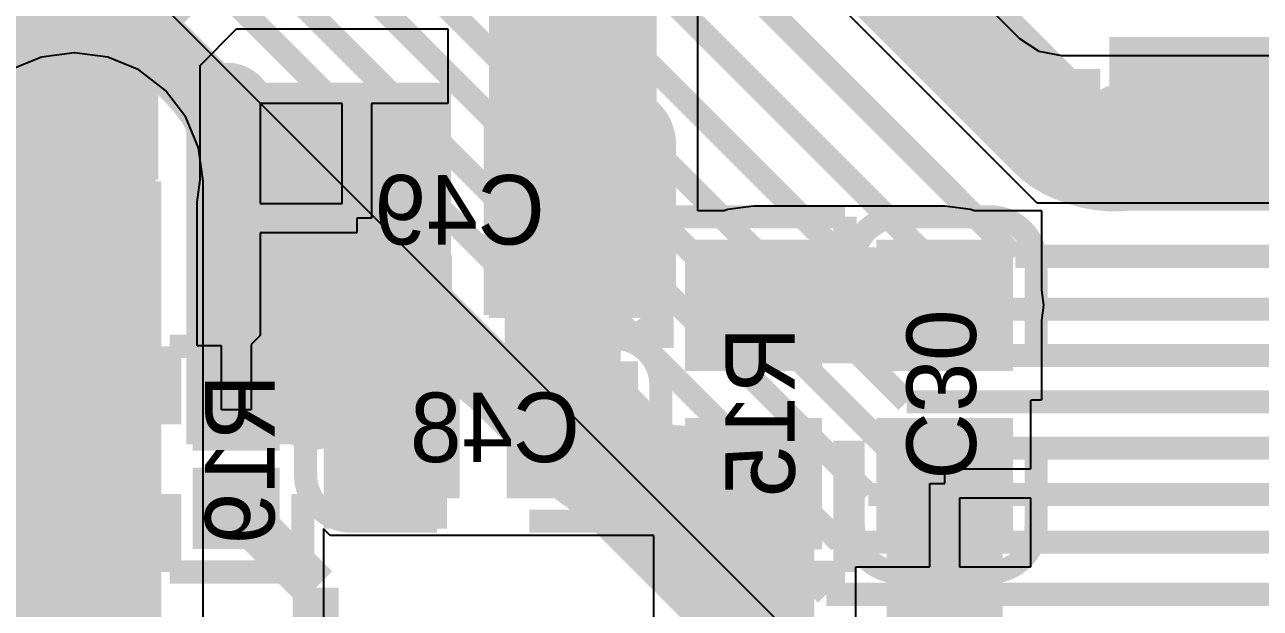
# Model space of a CAD drawing. Extents: x 81 to 196, y 150 to 213.
# Drawn here: x 96 to 106.67, y 174.52 to 179.56 of the extents above; entities that cross this region are included whole.
import ezdxf

# ---------------------------------------------------------------- set-up
doc = ezdxf.new("R2010")
doc.units = 0
doc.header["$MEASUREMENT"] = 0
for name, color, linetype in [('BOTTOMLAYER', 5, 'CONTINUOUS'), ('BOTTOMOVERLAY', 54, 'CONTINUOUS'), ('BOTTOMPASTE', 16, 'CONTINUOUS'), ('BOTTOMSOLDER', 6, 'CONTINUOUS'), ('MULTILAYER', 9, 'CONTINUOUS'), ('TOPLAYER', 1, 'CONTINUOUS')]:
    doc.layers.add(name, color=color, linetype=linetype)

msp = doc.modelspace()

# ---------------------------------------------------------------- linework, layer by layer
at = {"layer": 'BOTTOMLAYER'}
for p, q in [((101.814231, 177.952824), (101.814231, 181.175429)), ((97.512264, 179.210261), (97.827539, 179.525536)), ((97.827539, 179.525536), (99.652717, 179.525536)), ((99.652717, 179.525536), (99.652717, 178.880826)), ((97.512264, 178.222026), (97.512264, 179.210261)), ((98.738571, 178.880826), (98.031572, 178.880826)), ((98.031572, 178.880826), (98.031572, 178.018826)), ((98.738571, 178.018826), (98.738571, 178.880826)), ((99.652717, 178.880826), (98.992571, 178.880826)), ((98.992571, 178.880826), (98.992571, 177.891826)), ((97.486864, 178.029095), (97.512264, 178.222026)), ((97.486864, 176.788023), (97.486864, 178.029095)), ((98.031572, 178.018826), (98.738571, 178.018826)), ((102.295574, 177.995158), (102.07368, 177.965946)), ((103.946574, 177.995158), (102.295574, 177.995158)), ((104.168468, 177.965946), (103.946574, 177.995158)), ((98.992571, 177.891826), (98.865571, 177.891826)), ((98.865571, 177.891826), (98.865571, 177.764826)), ((102.042001, 177.952824), (101.814231, 177.952824)), ((102.07368, 177.965946), (102.042001, 177.952824)), ((104.200147, 177.952824), (104.168468, 177.965946)), ((104.786572, 177.952824), (104.200147, 177.952824)), ((104.786572, 177.269503), (104.786572, 177.952824)), ((98.865571, 177.764826), (98.031572, 177.764826)), ((98.031572, 177.764826), (98.031572, 176.902829)), ((104.803908, 177.137824), (104.786572, 177.269503)), ((104.786572, 177.006146), (104.803908, 177.137824)), ((104.786572, 176.322825), (104.786572, 177.006146)), ((98.031569, 176.877828), (97.952174, 176.798432)), ((98.031572, 176.902829), (98.031569, 176.902829)), ((98.031569, 176.902829), (98.031569, 176.877828)), ((97.698174, 176.788023), (97.486864, 176.788023)), ((97.698174, 176.234024), (97.698174, 176.788023)), ((97.952174, 176.798432), (97.952174, 176.234024)), ((104.690573, 176.316818), (104.69658, 176.322825)), ((104.690573, 175.724822), (104.690573, 176.31682)), ((104.690573, 176.31682), (104.690573, 176.31682)), ((104.690573, 176.31682), (104.690573, 176.316818)), ((104.69658, 176.322825), (104.786572, 176.322825)), ((97.952174, 176.234024), (97.698174, 176.234024)), ((103.946574, 175.597822), (103.946574, 175.724822)), ((103.946574, 175.724822), (104.690573, 175.724822)), ((103.819574, 174.878822), (103.819574, 175.597822)), ((103.819574, 175.597822), (103.946574, 175.597822)), ((104.690573, 175.470822), (104.073574, 175.470822)), ((104.073574, 175.470822), (104.073574, 174.878822)), ((104.690573, 174.878822), (104.690573, 175.470822)), ((98.637339, 175.148626), (98.578871, 175.207094)), ((98.578871, 175.207094), (98.578871, 174.267929)), ((101.431974, 175.148626), (98.637339, 175.148626)), ((101.431974, 174.259626), (101.431974, 175.148626)), ((103.178308, 173.561126), (103.178308, 174.87882)), ((103.178308, 174.87882), (103.202578, 174.87882)), ((103.202578, 174.87882), (103.202578, 174.878822)), ((103.202578, 174.878822), (103.819574, 174.878822)), ((104.073574, 174.878822), (104.690573, 174.878822))]:
    msp.add_line(p, q, dxfattribs=at)
for points, const_width in [([(96.402774, 179.669826), (97.367974, 180.635026)], 1.5), ([(100.645572, 177.891826), (100.645572, 180.812826)], 1.000001), ([(96.402774, 178.222026), (96.402774, 179.669826)], 1.5), ([(96.377374, 175.275626), (96.377374, 178.222026)], 1.5), ([(99.18877, 177.568626), (98.865571, 177.891826)], 1.000001), ([(100.645572, 176.138228), (100.645572, 177.891826)], 1.000001), ([(99.18877, 176.063026), (99.18877, 177.568626)], 1.000001), ([(103.946574, 177.137824), (102.295574, 177.137824)], 1.000001), ([(101.185978, 175.597822), (100.645572, 176.138228)], 1.000001), ([(99.017773, 176.234024), (97.825174, 176.234024)], 0.499999), ([(99.18877, 176.063026), (99.017773, 176.234024)], 0.499999), ([(102.295574, 175.597822), (101.185978, 175.597822)], 1.000001), ([(102.320974, 175.572422), (102.295574, 175.597822)], 1.000001), ([(102.320974, 173.561126), (102.320974, 175.572422)], 1.000001), ([(103.946574, 173.802426), (103.946574, 175.597822)], 1.000001), ([(98.510974, 174.698223), (97.825174, 175.384023)], 0.399999), ([(98.510974, 173.065826), (98.510974, 174.698223)], 0.399999)]:
    msp.add_lwpolyline(points, dxfattribs=dict(at, const_width=const_width))
for points, const_width in [([(97.748974, 178.681626, 1), (97.748974, 178.981626, 1)], 0.299999), ([(96.402774, 178.072026, 1), (96.402774, 178.372026, 1)], 0.299999), ([(97.850574, 177.919626, 1), (97.850574, 178.219626, 1)], 0.299999), ([(98.865591, 177.641806, 1), (98.865591, 178.141805, 1)], 0.499999), ([(98.865591, 177.641806, 1), (98.865591, 178.141805, 1)], 0.499999), ([(98.865591, 177.641806, 1), (98.865591, 178.141805, 1)], 0.499999), ([(98.865591, 177.641806, 1), (98.865591, 178.141805, 1)], 0.499999), ([(98.865591, 177.641806, 1), (98.865591, 178.141805, 1)], 0.499999), ([(98.865591, 177.641806, 1), (98.865591, 178.141805, 1)], 0.499999), ([(98.865591, 177.641806, 1), (98.865591, 178.141805, 1)], 0.499999), ([(98.865591, 177.641806, 1), (98.865591, 178.141805, 1)], 0.499999), ([(98.865591, 177.641806, 1), (98.865591, 178.141805, 1)], 0.499999), ([(98.865591, 177.641806, 1), (98.865591, 178.141805, 1)], 0.499999), ([(98.809002, 177.430257, 1), (98.809002, 177.930256, 1)], 0.499999), ([(98.809002, 177.430257, 1), (98.809002, 177.930256, 1)], 0.499999), ([(98.809002, 177.430257, 1), (98.809002, 177.930256, 1)], 0.499999), ([(98.809002, 177.430257, 1), (98.809002, 177.930256, 1)], 0.499999), ([(98.809002, 177.430257, 1), (98.809002, 177.930256, 1)], 0.499999), ([(98.809002, 177.430257, 1), (98.809002, 177.930256, 1)], 0.499999), ([(98.809002, 177.430257, 1), (98.809002, 177.930256, 1)], 0.499999), ([(98.809002, 177.430257, 1), (98.809002, 177.930256, 1)], 0.499999), ([(98.809002, 177.430257, 1), (98.809002, 177.930256, 1)], 0.499999), ([(98.809002, 177.430257, 1), (98.809002, 177.930256, 1)], 0.499999), ([(98.546854, 177.304487, 1), (98.546854, 177.804486, 1)], 0.499999), ([(98.546854, 177.304487, 1), (98.546854, 177.804486, 1)], 0.499999), ([(98.546854, 177.304487, 1), (98.546854, 177.804486, 1)], 0.499999), ([(98.546854, 177.304487, 1), (98.546854, 177.804486, 1)], 0.499999), ([(98.546854, 177.304487, 1), (98.546854, 177.804486, 1)], 0.499999), ([(98.546854, 177.304487, 1), (98.546854, 177.804486, 1)], 0.499999), ([(98.546854, 177.304487, 1), (98.546854, 177.804486, 1)], 0.499999), ([(96.377374, 177.233826, 1), (96.377374, 177.533826, 1)], 0.299999), ([(98.409374, 177.259226, 1), (98.409374, 177.559226, 1)], 0.299999), ([(99.18877, 176.971632, 1), (99.18877, 177.471631, 1)], 0.499999), ([(99.18877, 176.971632, 1), (99.18877, 177.471631, 1)], 0.499999), ([(99.18877, 176.971632, 1), (99.18877, 177.471631, 1)], 0.499999), ([(99.18877, 176.971632, 1), (99.18877, 177.471631, 1)], 0.499999), ([(99.18877, 176.971632, 1), (99.18877, 177.471631, 1)], 0.499999), ([(99.18877, 176.971632, 1), (99.18877, 177.471631, 1)], 0.499999), ([(99.18877, 176.971632, 1), (99.18877, 177.471631, 1)], 0.499999), ([(99.18877, 176.971632, 1), (99.18877, 177.471631, 1)], 0.499999), ([(99.18877, 176.971632, 1), (99.18877, 177.471631, 1)], 0.499999), ([(99.18877, 176.971632, 1), (99.18877, 177.471631, 1)], 0.499999), ([(97.850574, 177.183026, 1), (97.850574, 177.483026, 1)], 0.299999), ([(99.007996, 176.818049, 1), (99.007996, 177.318048, 1)], 0.499999), ([(99.007996, 176.818049, 1), (99.007996, 177.318048, 1)], 0.499999), ([(99.007996, 176.818049, 1), (99.007996, 177.318048, 1)], 0.499999), ([(99.007996, 176.818049, 1), (99.007996, 177.318048, 1)], 0.499999), ([(99.007996, 176.818049, 1), (99.007996, 177.318048, 1)], 0.499999), ([(99.007996, 176.818049, 1), (99.007996, 177.318048, 1)], 0.499999), ([(99.007996, 176.818049, 1), (99.007996, 177.318048, 1)], 0.499999), ([(99.007996, 176.818049, 1), (99.007996, 177.318048, 1)], 0.499999), ([(99.007996, 176.818049, 1), (99.007996, 177.318048, 1)], 0.499999), ([(99.007996, 176.818049, 1), (99.007996, 177.318048, 1)], 0.499999), ([(99.007996, 176.535204, 1), (99.007996, 177.035203, 1)], 0.499999), ([(99.007996, 176.535204, 1), (99.007996, 177.035203, 1)], 0.499999), ([(99.007996, 176.535204, 1), (99.007996, 177.035203, 1)], 0.499999), ([(99.007996, 176.535204, 1), (99.007996, 177.035203, 1)], 0.499999), ([(99.007996, 176.535204, 1), (99.007996, 177.035203, 1)], 0.499999), ([(99.007996, 176.535204, 1), (99.007996, 177.035203, 1)], 0.499999), ([(99.007996, 176.535204, 1), (99.007996, 177.035203, 1)], 0.499999), ([(99.007996, 176.535204, 1), (99.007996, 177.035203, 1)], 0.499999), ([(99.007996, 176.535204, 1), (99.007996, 177.035203, 1)], 0.499999), ([(99.007996, 176.535204, 1), (99.007996, 177.035203, 1)], 0.499999), ([(99.047265, 176.590889, 1), (99.047265, 177.090888, 1)], 0.499999), ([(99.047265, 176.590889, 1), (99.047265, 177.090888, 1)], 0.499999), ([(99.047265, 176.590889, 1), (99.047265, 177.090888, 1)], 0.499999), ([(99.047265, 176.590889, 1), (99.047265, 177.090888, 1)], 0.499999), ([(99.047265, 176.590889, 1), (99.047265, 177.090888, 1)], 0.499999), ([(99.047265, 176.590889, 1), (99.047265, 177.090888, 1)], 0.499999), ([(99.047265, 176.590889, 1), (99.047265, 177.090888, 1)], 0.499999), ([(99.047265, 176.590889, 1), (99.047265, 177.090888, 1)], 0.499999), ([(99.047265, 176.590889, 1), (99.047265, 177.090888, 1)], 0.499999), ([(99.047265, 176.590889, 1), (99.047265, 177.090888, 1)], 0.499999), ([(99.18877, 176.513419, 1), (99.18877, 177.013418, 1)], 0.499999), ([(99.18877, 176.513419, 1), (99.18877, 177.013418, 1)], 0.499999), ([(99.18877, 176.513419, 1), (99.18877, 177.013418, 1)], 0.499999), ([(99.18877, 176.513419, 1), (99.18877, 177.013418, 1)], 0.499999), ([(99.18877, 176.513419, 1), (99.18877, 177.013418, 1)], 0.499999), ([(99.18877, 176.513419, 1), (99.18877, 177.013418, 1)], 0.499999), ([(99.18877, 176.513419, 1), (99.18877, 177.013418, 1)], 0.499999), ([(99.18877, 176.513419, 1), (99.18877, 177.013418, 1)], 0.499999), ([(99.18877, 176.513419, 1), (99.18877, 177.013418, 1)], 0.499999), ([(99.18877, 176.513419, 1), (99.18877, 177.013418, 1)], 0.499999), ([(98.231574, 176.725826, 1), (98.231574, 177.025826, 1)], 0.299999), ([(98.866574, 176.776626, 1), (98.866574, 177.076626, 1)], 0.299999), ([(99.18877, 176.381621, 1), (99.18877, 176.88162, 1)], 0.499999), ([(99.18877, 176.381621, 1), (99.18877, 176.88162, 1)], 0.499999), ([(99.18877, 176.381621, 1), (99.18877, 176.88162, 1)], 0.499999), ([(99.18877, 176.381621, 1), (99.18877, 176.88162, 1)], 0.499999), ([(99.18877, 176.381621, 1), (99.18877, 176.88162, 1)], 0.499999), ([(99.18877, 176.381621, 1), (99.18877, 176.88162, 1)], 0.499999), ([(99.18877, 176.381621, 1), (99.18877, 176.88162, 1)], 0.499999), ([(99.18877, 176.381621, 1), (99.18877, 176.88162, 1)], 0.499999), ([(99.18877, 176.381621, 1), (99.18877, 176.88162, 1)], 0.499999), ([(99.18877, 176.381621, 1), (99.18877, 176.88162, 1)], 0.499999), ([(96.377374, 176.395626, 1), (96.377374, 176.695626, 1)], 0.299999), ([(98.485574, 176.141626, 1), (98.485574, 176.441626, 1)], 0.299999), ([(99.18877, 175.81311, 1), (99.18877, 176.313109, 1)], 0.499999), ([(99.18877, 175.81311, 1), (99.18877, 176.313109, 1)], 0.499999), ([(99.18877, 175.81311, 1), (99.18877, 176.313109, 1)], 0.499999), ([(99.18877, 175.81311, 1), (99.18877, 176.313109, 1)], 0.499999), ([(99.18877, 175.81311, 1), (99.18877, 176.313109, 1)], 0.499999), ([(99.18877, 175.81311, 1), (99.18877, 176.313109, 1)], 0.499999), ([(99.18877, 175.81311, 1), (99.18877, 176.313109, 1)], 0.499999), ([(100.704023, 175.763278, 1), (100.704023, 176.263277, 1)], 0.499999), ([(100.704023, 175.763278, 1), (100.704023, 176.263277, 1)], 0.499999), ([(100.704023, 175.763278, 1), (100.704023, 176.263277, 1)], 0.499999), ([(100.704023, 175.763278, 1), (100.704023, 176.263277, 1)], 0.499999), ([(100.704023, 175.763278, 1), (100.704023, 176.263277, 1)], 0.499999), ([(100.704023, 175.763278, 1), (100.704023, 176.263277, 1)], 0.499999), ([(100.704023, 175.763278, 1), (100.704023, 176.263277, 1)], 0.499999), ([(100.704023, 175.763278, 1), (100.704023, 176.263277, 1)], 0.499999), ([(100.704023, 175.763278, 1), (100.704023, 176.263277, 1)], 0.499999), ([(100.704023, 175.763278, 1), (100.704023, 176.263277, 1)], 0.499999), ([(98.317238, 176.109025, 1), (98.317238, 176.359022, 1)], 0.249999), ([(98.317238, 176.109025, 1), (98.317238, 176.359022, 1)], 0.249999), ([(98.317238, 176.109025, 1), (98.317238, 176.359022, 1)], 0.249999), ([(98.317238, 176.109025, 1), (98.317238, 176.359022, 1)], 0.249999), ([(98.317238, 176.109025, 1), (98.317238, 176.359022, 1)], 0.249999), ([(98.317238, 176.109025, 1), (98.317238, 176.359022, 1)], 0.249999), ([(98.317238, 176.109025, 1), (98.317238, 176.359022, 1)], 0.249999), ([(98.317238, 176.109025, 1), (98.317238, 176.359022, 1)], 0.249999), ([(98.317238, 176.109025, 1), (98.317238, 176.359022, 1)], 0.249999), ([(98.317238, 176.109025, 1), (98.317238, 176.359022, 1)], 0.249999), ([(99.036741, 175.810997, 1), (99.036741, 176.060994, 1)], 0.249999), ([(99.036741, 175.810997, 1), (99.036741, 176.060994, 1)], 0.249999), ([(99.036741, 175.810997, 1), (99.036741, 176.060994, 1)], 0.249999), ([(99.036741, 175.810997, 1), (99.036741, 176.060994, 1)], 0.249999), ([(99.036741, 175.810997, 1), (99.036741, 176.060994, 1)], 0.249999), ([(99.036741, 175.810997, 1), (99.036741, 176.060994, 1)], 0.249999), ([(99.036741, 175.810997, 1), (99.036741, 176.060994, 1)], 0.249999), ([(99.036741, 175.810997, 1), (99.036741, 176.060994, 1)], 0.249999), ([(99.036741, 175.810997, 1), (99.036741, 176.060994, 1)], 0.249999), ([(99.036741, 175.810997, 1), (99.036741, 176.060994, 1)], 0.249999), ([(96.351974, 175.633626, 1), (96.351974, 175.933626, 1)], 0.299999), ([(101.707023, 175.347823, 1), (101.707023, 175.847822, 1)], 0.499999), ([(101.707023, 175.347823, 1), (101.707023, 175.847822, 1)], 0.499999), ([(101.707023, 175.347823, 1), (101.707023, 175.847822, 1)], 0.499999), ([(101.707023, 175.347823, 1), (101.707023, 175.847822, 1)], 0.499999), ([(101.707023, 175.347823, 1), (101.707023, 175.847822, 1)], 0.499999), ([(101.707023, 175.347823, 1), (101.707023, 175.847822, 1)], 0.499999), ([(101.707023, 175.347823, 1), (101.707023, 175.847822, 1)], 0.499999), ([(101.707023, 175.347823, 1), (101.707023, 175.847822, 1)], 0.499999), ([(101.707023, 175.347823, 1), (101.707023, 175.847822, 1)], 0.499999), ([(101.707023, 175.347823, 1), (101.707023, 175.847822, 1)], 0.499999), ([(96.402774, 174.922426, 1), (96.402774, 175.222426, 1)], 0.299999)]:
    msp.add_lwpolyline(points, format="xyb", close=True, dxfattribs=dict(at, const_width=const_width))
for points, const_width in [([(98.865591, 177.891806, -0.317142), (99.047265, 176.840888)], 1.000001), ([(98.865591, 177.891806, -0.317142), (99.047265, 176.840888)], 1.000001), ([(98.865591, 177.891806, -0.317142), (99.047265, 176.840888)], 1.000001), ([(98.865591, 177.891806, -0.317142), (99.047265, 176.840888)], 1.000001), ([(98.865591, 177.891806, -0.317142), (99.047265, 176.840888)], 1.000001), ([(98.865591, 177.891806, -0.317142), (99.047265, 176.840888)], 1.000001), ([(98.865591, 177.891806, -0.317142), (99.047265, 176.840888)], 1.000001), ([(98.865591, 177.891806, -0.317142), (99.047265, 176.840888)], 1.000001), ([(98.865591, 177.891806, -0.317142), (99.047265, 176.840888)], 1.000001), ([(98.865591, 177.891806, -0.317142), (99.047265, 176.840888)], 1.000001), ([(98.809002, 177.680257, -0.198912), (99.18877, 176.763418)], 1.000001), ([(98.809002, 177.680257, -0.198912), (99.18877, 176.763418)], 1.000001), ([(98.809002, 177.680257, -0.198912), (99.18877, 176.763418)], 1.000001), ([(98.809002, 177.680257, -0.198912), (99.18877, 176.763418)], 1.000001), ([(98.809002, 177.680257, -0.198912), (99.18877, 176.763418)], 1.000001), ([(98.809002, 177.680257, -0.198912), (99.18877, 176.763418)], 1.000001), ([(98.809002, 177.680257, -0.198912), (99.18877, 176.763418)], 1.000001), ([(98.809002, 177.680257, -0.198912), (99.18877, 176.763418)], 1.000001), ([(98.809002, 177.680257, -0.198912), (99.18877, 176.763418)], 1.000001), ([(98.809002, 177.680257, -0.198912), (99.18877, 176.763418)], 1.000001), ([(98.546854, 177.554486, -0.206071), (99.18877, 176.06311)], 1.000001), ([(98.546854, 177.554486, -0.206071), (99.18877, 176.06311)], 1.000001), ([(98.546854, 177.554486, -0.206071), (99.18877, 176.06311)], 1.000001), ([(98.546854, 177.554486, -0.206071), (99.18877, 176.06311)], 1.000001), ([(98.546854, 177.554486, -0.206071), (99.18877, 176.06311)], 1.000001), ([(98.546854, 177.554486, -0.206071), (99.18877, 176.06311)], 1.000001), ([(98.546854, 177.554486, -0.206071), (99.18877, 176.06311)], 1.000001), ([(99.18877, 177.221632, -0.198912), (99.007996, 176.785204)], 1.000001), ([(99.18877, 177.221632, -0.198912), (99.007996, 176.785204)], 1.000001), ([(99.18877, 177.221632, -0.198912), (99.007996, 176.785204)], 1.000001), ([(99.18877, 177.221632, -0.198912), (99.007996, 176.785204)], 1.000001), ([(99.18877, 177.221632, -0.198912), (99.007996, 176.785204)], 1.000001), ([(99.18877, 177.221632, -0.198912), (99.007996, 176.785204)], 1.000001), ([(99.18877, 177.221632, -0.198912), (99.007996, 176.785204)], 1.000001), ([(99.18877, 177.221632, -0.198912), (99.007996, 176.785204)], 1.000001), ([(99.18877, 177.221632, -0.198912), (99.007996, 176.785204)], 1.000001), ([(99.18877, 177.221632, -0.198912), (99.007996, 176.785204)], 1.000001), ([(99.007996, 177.068048, -0.198912), (99.18877, 176.63162)], 1.000001), ([(99.007996, 177.068048, -0.198912), (99.18877, 176.63162)], 1.000001), ([(99.007996, 177.068048, -0.198912), (99.18877, 176.63162)], 1.000001), ([(99.007996, 177.068048, -0.198912), (99.18877, 176.63162)], 1.000001), ([(99.007996, 177.068048, -0.198912), (99.18877, 176.63162)], 1.000001), ([(99.007996, 177.068048, -0.198912), (99.18877, 176.63162)], 1.000001), ([(99.007996, 177.068048, -0.198912), (99.18877, 176.63162)], 1.000001), ([(99.007996, 177.068048, -0.198912), (99.18877, 176.63162)], 1.000001), ([(99.007996, 177.068048, -0.198912), (99.18877, 176.63162)], 1.000001), ([(99.007996, 177.068048, -0.198912), (99.18877, 176.63162)], 1.000001), ([(101.707023, 175.597822, -0.198912), (100.704023, 176.013278)], 1.000001), ([(101.707023, 175.597822, -0.198912), (100.704023, 176.013278)], 1.000001), ([(101.707023, 175.597822, -0.198912), (100.704023, 176.013278)], 1.000001), ([(101.707023, 175.597822, -0.198912), (100.704023, 176.013278)], 1.000001), ([(101.707023, 175.597822, -0.198912), (100.704023, 176.013278)], 1.000001), ([(101.707023, 175.597822, -0.198912), (100.704023, 176.013278)], 1.000001), ([(101.707023, 175.597822, -0.198912), (100.704023, 176.013278)], 1.000001), ([(101.707023, 175.597822, -0.198912), (100.704023, 176.013278)], 1.000001), ([(101.707023, 175.597822, -0.198912), (100.704023, 176.013278)], 1.000001), ([(101.707023, 175.597822, -0.198912), (100.704023, 176.013278)], 1.000001), ([(98.317238, 176.234024, -0.198912), (99.036741, 175.935996)], 0.499999), ([(98.317238, 176.234024, -0.198912), (99.036741, 175.935996)], 0.499999), ([(98.317238, 176.234024, -0.198912), (99.036741, 175.935996)], 0.499999), ([(98.317238, 176.234024, -0.198912), (99.036741, 175.935996)], 0.499999), ([(98.317238, 176.234024, -0.198912), (99.036741, 175.935996)], 0.499999), ([(98.317238, 176.234024, -0.198912), (99.036741, 175.935996)], 0.499999), ([(98.317238, 176.234024, -0.198912), (99.036741, 175.935996)], 0.499999), ([(98.317238, 176.234024, -0.198912), (99.036741, 175.935996)], 0.499999), ([(98.317238, 176.234024, -0.198912), (99.036741, 175.935996)], 0.499999), ([(98.317238, 176.234024, -0.198912), (99.036741, 175.935996)], 0.499999)]:
    msp.add_lwpolyline(points, format="xyb", dxfattribs=dict(at, const_width=const_width))
for points in [[(101.457374, 177.028226), (101.457374, 181.981226), (100.009574, 177.028226), (100.009574, 181.981226)], [(99.679374, 175.936026), (99.679374, 179.060226), (97.393374, 175.936026), (97.393374, 179.060226)], [(99.44557, 178.626826), (98.285572, 178.626826), (99.44557, 177.156826), (98.285572, 177.156826)], [(101.225571, 178.626826), (100.065573, 178.626826), (101.225571, 177.156826), (100.065573, 177.156826)], [(99.645569, 175.207094), (99.645569, 177.764823), (98.578871, 175.207094), (98.578871, 177.764823)], [(101.805575, 177.602825), (101.805575, 176.672824), (102.785573, 177.602825), (102.785573, 176.672824)], [(103.456575, 177.602825), (103.456575, 176.672824), (104.436573, 177.602825), (104.436573, 176.672824)], [(97.500173, 176.534023), (97.500173, 175.934024), (98.150175, 176.534023), (98.150175, 175.934024)], [(99.653771, 176.553025), (98.72377, 176.553025), (99.653771, 175.573027), (98.72377, 175.573027)], [(101.193773, 176.553025), (100.263772, 176.553025), (101.193773, 175.573027), (100.263772, 175.573027)], [(101.805575, 176.062823), (101.805575, 175.132822), (102.785573, 176.062823), (102.785573, 175.132822)], [(103.456575, 176.062823), (103.456575, 175.132822), (104.436573, 176.062823), (104.436573, 175.132822)], [(97.500173, 175.684022), (97.500173, 175.084024), (98.150175, 175.684022), (98.150175, 175.084024)]]:
    msp.add_solid(points, dxfattribs=at)
at = {"layer": 'BOTTOMOVERLAY', "const_width": 0.2}
for points in [[(97.98557, 178.526829, -0.414213), (98.385569, 178.92683)], [(101.125576, 178.92683, -0.414214), (101.525576, 178.526831)], [(103.156571, 177.502822, -0.414213), (103.556572, 177.902822)], [(104.336573, 177.902822, -0.414213), (104.736575, 177.502822)], [(98.385572, 176.856827, -0.414214), (97.985572, 177.256826)], [(101.525573, 177.256823, -0.414213), (101.125571, 176.856824)], [(98.423771, 176.453025, -0.414213), (98.82377, 176.853027)], [(101.09377, 176.853029, -0.414213), (101.49377, 176.453028)], [(98.823767, 175.273022, -0.414213), (98.423768, 175.673024)], [(101.49377, 175.673027, -0.414213), (101.09377, 175.273025)], [(103.556575, 174.832823, -0.414213), (103.156573, 175.232822)], [(104.736578, 175.232819, -0.414213), (104.336576, 174.83282)]]:
    msp.add_lwpolyline(points, format="xyb", dxfattribs=at)
for points in [[(99.30557, 178.92683), (98.385569, 178.92683)], [(101.125576, 178.92683), (100.205576, 178.92683)], [(97.985572, 177.256826), (97.985572, 178.526826)], [(101.525573, 177.256826), (101.525573, 178.526826)], [(101.505573, 176.767825), (101.505573, 177.902824)], [(103.085575, 177.902824), (101.505573, 177.902824)], [(103.085575, 176.767825), (103.085575, 177.902824)], [(104.336573, 177.902822), (103.556575, 177.902822)], [(103.156573, 176.767823), (103.156573, 177.502822)], [(104.736575, 176.767823), (104.736575, 177.502822)], [(99.305572, 176.856827), (98.385572, 176.856827)], [(99.55877, 176.853027), (98.82377, 176.853027)], [(101.125571, 176.856827), (100.205571, 176.856827)], [(101.09377, 176.853027), (100.358771, 176.853027)], [(98.400177, 176.784025), (97.250176, 176.784025)], [(97.250176, 176.109025), (97.250176, 176.784025)], [(98.400177, 176.109025), (98.400177, 176.784025)], [(98.423771, 175.673027), (98.423771, 176.453025)], [(101.49377, 175.673027), (101.49377, 176.453025)], [(101.505573, 174.832825), (101.505573, 175.967824)], [(103.085575, 174.832825), (103.085575, 175.967824)], [(103.156573, 175.232822), (103.156573, 175.967822)], [(104.736578, 175.232819), (104.736578, 175.967819)], [(97.250176, 174.834027), (97.250176, 175.509027)], [(98.400177, 174.834027), (98.400177, 175.509027)], [(99.558767, 175.273022), (98.823767, 175.273022)], [(101.09377, 175.273025), (100.358771, 175.273025)], [(98.400177, 174.834027), (97.250176, 174.834027)], [(103.085575, 174.832825), (101.505573, 174.832825)], [(104.336573, 174.832823), (103.556575, 174.832823)]]:
    msp.add_lwpolyline(points, dxfattribs=at)
at = {"layer": 'BOTTOMOVERLAY', "const_width": 0.1}
for points in [[(98.385569, 178.87683, 1), (98.385569, 178.97683, 1)], [(101.125576, 178.87683, 1), (101.125576, 178.97683, 1)], [(97.98557, 178.476829, 1), (97.98557, 178.576828, 1)], [(101.525576, 178.476831, 1), (101.525576, 178.576831, 1)], [(103.556572, 177.852822, 1), (103.556572, 177.952822, 1)], [(104.336573, 177.852822, 1), (104.336573, 177.952822, 1)], [(103.156571, 177.452823, 1), (103.156571, 177.552822, 1)], [(104.736575, 177.452823, 1), (104.736575, 177.552822, 1)], [(97.985572, 177.206826, 1), (97.985572, 177.306826, 1)], [(101.525573, 177.206824, 1), (101.525573, 177.306823, 1)], [(98.385572, 176.806827, 1), (98.385572, 176.906827, 1)], [(98.82377, 176.803027, 1), (98.82377, 176.903027, 1)], [(101.09377, 176.80303, 1), (101.09377, 176.903029, 1)], [(101.125571, 176.806824, 1), (101.125571, 176.906824, 1)], [(98.423771, 176.403025, 1), (98.423771, 176.503025, 1)], [(101.49377, 176.403028, 1), (101.49377, 176.503028, 1)], [(98.423768, 175.623024, 1), (98.423768, 175.723024, 1)], [(101.49377, 175.623027, 1), (101.49377, 175.723027, 1)], [(98.823767, 175.223023, 1), (98.823767, 175.323022, 1)], [(101.09377, 175.223025, 1), (101.09377, 175.323025, 1)], [(103.156573, 175.182822, 1), (103.156573, 175.282822, 1)], [(104.736578, 175.182819, 1), (104.736578, 175.282819, 1)], [(103.556575, 174.782823, 1), (103.556575, 174.882823, 1)], [(104.336576, 174.78282, 1), (104.336576, 174.88282, 1)]]:
    msp.add_lwpolyline(points, format="xyb", close=True, dxfattribs=at)
at = {"layer": 'BOTTOMPASTE'}
for points in [[(99.44557, 178.626826), (98.285572, 178.626826), (99.44557, 177.156826), (98.285572, 177.156826)], [(101.225571, 178.626826), (100.065573, 178.626826), (101.225571, 177.156826), (100.065573, 177.156826)], [(101.805575, 177.602825), (101.805575, 176.672824), (102.785573, 177.602825), (102.785573, 176.672824)], [(103.456575, 177.602825), (103.456575, 176.672824), (104.436573, 177.602825), (104.436573, 176.672824)], [(97.500173, 176.534023), (97.500173, 175.934024), (98.150175, 176.534023), (98.150175, 175.934024)], [(99.653771, 176.553025), (98.72377, 176.553025), (99.653771, 175.573027), (98.72377, 175.573027)], [(101.193773, 176.553025), (100.263772, 176.553025), (101.193773, 175.573027), (100.263772, 175.573027)], [(101.805575, 176.062823), (101.805575, 175.132822), (102.785573, 176.062823), (102.785573, 175.132822)], [(103.456575, 176.062823), (103.456575, 175.132822), (104.436573, 176.062823), (104.436573, 175.132822)], [(97.500173, 175.684022), (97.500173, 175.084024), (98.150175, 175.684022), (98.150175, 175.084024)]]:
    msp.add_solid(points, dxfattribs=at)
at = {"layer": 'BOTTOMSOLDER', "const_width": 0.401599}
for points in [[(103.921174, 179.392826, 1), (103.921174, 179.794426, 1)], [(104.556174, 178.757826, 1), (104.556174, 179.159426, 1)], [(97.748974, 178.630826, 1), (97.748974, 179.032426, 1)], [(105.495974, 178.453026, 1), (105.495974, 178.854626, 1)], [(106.461174, 178.453026, 1), (106.461174, 178.854626, 1)], [(96.402774, 178.021226, 1), (96.402774, 178.422826, 1)], [(97.850574, 177.868826, 1), (97.850574, 178.270426, 1)], [(96.377374, 177.183026, 1), (96.377374, 177.584626, 1)], [(98.409374, 177.208426, 1), (98.409374, 177.610026, 1)], [(97.850574, 177.132226, 1), (97.850574, 177.533826, 1)], [(98.231574, 176.675026, 1), (98.231574, 177.076626, 1)], [(98.866574, 176.725826, 1), (98.866574, 177.127426, 1)], [(96.377374, 176.344826, 1), (96.377374, 176.746426, 1)], [(98.485574, 176.090826, 1), (98.485574, 176.492426, 1)], [(96.351974, 175.582826, 1), (96.351974, 175.984426, 1)], [(96.402774, 174.871626, 1), (96.402774, 175.273226, 1)]]:
    msp.add_lwpolyline(points, format="xyb", close=True, dxfattribs=at)
at = {"layer": 'BOTTOMSOLDER'}
for points in [[(99.54717, 178.728426), (98.183972, 178.728426), (99.54717, 177.055226), (98.183972, 177.055226)], [(101.327171, 178.728426), (99.963973, 178.728426), (101.327171, 177.055226), (99.963973, 177.055226)], [(101.703975, 177.704425), (101.703975, 176.571224), (102.887173, 177.704425), (102.887173, 176.571224)], [(103.354975, 177.704425), (103.354975, 176.571224), (104.538173, 177.704425), (104.538173, 176.571224)], [(99.755371, 176.654625), (98.62217, 176.654625), (99.755371, 175.471427), (98.62217, 175.471427)], [(101.295373, 176.654625), (100.162172, 176.654625), (101.295373, 175.471427), (100.162172, 175.471427)], [(97.449373, 176.584823), (97.449373, 175.883224), (98.200975, 176.584823), (98.200975, 175.883224)], [(101.703975, 176.164423), (101.703975, 175.031222), (102.887173, 176.164423), (102.887173, 175.031222)], [(103.354975, 176.164423), (103.354975, 175.031222), (104.538173, 176.164423), (104.538173, 175.031222)], [(97.449373, 175.734822), (97.449373, 175.033224), (98.200975, 175.734822), (98.200975, 175.033224)]]:
    msp.add_solid(points, dxfattribs=at)
at = {"layer": 'MULTILAYER', "const_width": 0.299999}
for points in [[(97.748974, 178.681626, 1), (97.748974, 178.981626, 1)], [(96.402774, 178.072026, 1), (96.402774, 178.372026, 1)], [(97.850574, 177.919626, 1), (97.850574, 178.219626, 1)], [(96.377374, 177.233826, 1), (96.377374, 177.533826, 1)], [(98.409374, 177.259226, 1), (98.409374, 177.559226, 1)], [(98.866574, 176.776626, 1), (98.866574, 177.076626, 1)], [(96.377374, 176.395626, 1), (96.377374, 176.695626, 1)], [(96.351974, 175.633626, 1), (96.351974, 175.933626, 1)], [(96.402774, 174.922426, 1), (96.402774, 175.222426, 1)]]:
    msp.add_lwpolyline(points, format="xyb", close=True, dxfattribs=at)
at = {"layer": 'TOPLAYER'}
for p, q in [((101.681095, 182.357347), (104.594297, 179.444144)), ((104.746222, 178.020441), (101.204989, 181.561674)), ((96.748049, 180.167404), (102.599259, 174.316194)), ((104.594297, 179.444144), (104.759686, 179.333634)), ((96.141017, 179.281711), (95.873428, 179.170873)), ((96.428174, 179.319517), (96.141017, 179.281711)), ((96.715331, 179.281711), (96.428174, 179.319517)), ((96.98292, 179.170873), (96.715331, 179.281711)), ((104.759686, 179.333634), (104.954776, 179.294828)), ((104.954776, 179.294828), (176.625613, 179.294828)), ((97.212701, 178.994554), (96.98292, 179.170873)), ((97.38902, 178.764773), (97.212701, 178.994554)), ((97.499858, 178.497184), (97.38902, 178.764773)), ((97.537664, 178.210027), (97.499858, 178.497184)), ((97.537664, 174.43674), (97.537664, 178.210027)), ((175.447574, 178.020441), (104.746222, 178.020441))]:
    msp.add_line(p, q, dxfattribs=at)
for points, const_width in [([(104.860974, 178.679226), (102.117774, 181.422426)], 1.000001), ([(104.556174, 177.561626), (100.746174, 181.371626)], 0.2), ([(104.251577, 177.104223), (100.136574, 181.219226)], 0.2), ([(103.914976, 176.704224), (99.577774, 181.041426)], 0.2), ([(103.617542, 176.304224), (99.003772, 180.917995)], 0.2), ([(103.451858, 175.904225), (98.603773, 180.75231)], 0.2), ([(103.038575, 175.091425), (97.488573, 180.641427)], 0.2), ([(103.286174, 175.504226), (98.197373, 180.593027)], 0.2), ([(102.923691, 174.640626), (97.072481, 180.491836)], 0.2), ([(102.930574, 173.599226), (96.402774, 180.127026)], 0.599999), ([(137.957174, 178.704626), (105.368974, 178.704626)], 1.5), ([(105.292774, 178.679226), (104.860974, 178.679226)], 1.000001), ([(96.428174, 160.289626), (96.428174, 178.210027)], 1.5), ([(175.447574, 177.561626), (104.556174, 177.561626)], 0.2), ([(174.888977, 177.104223), (104.251577, 177.104223)], 0.2), ([(174.450776, 176.704224), (103.914976, 176.704224)], 0.2), ([(173.910976, 176.304224), (103.617542, 176.304224)], 0.2), ([(173.396575, 175.904225), (103.451858, 175.904225)], 0.2), ([(172.958374, 175.504226), (103.286174, 175.504226)], 0.2), ([(172.380575, 175.091425), (103.038575, 175.091425)], 0.2), ([(171.942374, 174.640626), (102.923691, 174.640626)], 0.2)]:
    msp.add_lwpolyline(points, dxfattribs=dict(at, const_width=const_width))
for points, const_width in [([(103.921174, 179.443626, 1), (103.921174, 179.743626, 1)], 0.299999), ([(97.419521, 178.960277, 1), (97.419521, 179.260276, 1)], 0.299999), ([(97.419521, 178.960277, 1), (97.419521, 179.260276, 1)], 0.299999), ([(97.419521, 178.960277, 1), (97.419521, 179.260276, 1)], 0.299999), ([(97.419521, 178.960277, 1), (97.419521, 179.260276, 1)], 0.299999), ([(97.419521, 178.960277, 1), (97.419521, 179.260276, 1)], 0.299999), ([(97.419521, 178.960277, 1), (97.419521, 179.260276, 1)], 0.299999), ([(97.419521, 178.960277, 1), (97.419521, 179.260276, 1)], 0.299999), ([(104.556174, 178.808626, 1), (104.556174, 179.108626, 1)], 0.299999), ([(104.796745, 178.493455, 1), (104.796745, 178.993454, 1)], 0.499999), ([(104.796745, 178.493455, 1), (104.796745, 178.993454, 1)], 0.499999), ([(104.796745, 178.493455, 1), (104.796745, 178.993454, 1)], 0.499999), ([(104.796745, 178.493455, 1), (104.796745, 178.993454, 1)], 0.499999), ([(104.796745, 178.493455, 1), (104.796745, 178.993454, 1)], 0.499999), ([(104.796745, 178.493455, 1), (104.796745, 178.993454, 1)], 0.499999), ([(104.796745, 178.493455, 1), (104.796745, 178.993454, 1)], 0.499999), ([(104.860987, 178.429214, 1), (104.860987, 178.929213, 1)], 0.499999), ([(104.860987, 178.429214, 1), (104.860987, 178.929213, 1)], 0.499999), ([(104.860987, 178.429214, 1), (104.860987, 178.929213, 1)], 0.499999), ([(104.860987, 178.429214, 1), (104.860987, 178.929213, 1)], 0.499999), ([(104.860987, 178.429214, 1), (104.860987, 178.929213, 1)], 0.499999), ([(104.860987, 178.429214, 1), (104.860987, 178.929213, 1)], 0.499999), ([(104.860987, 178.429214, 1), (104.860987, 178.929213, 1)], 0.499999), ([(97.748974, 178.681626, 1), (97.748974, 178.981626, 1)], 0.299999), ([(104.897067, 178.393133, 1), (104.897067, 178.893132, 1)], 0.499999), ([(104.897067, 178.393133, 1), (104.897067, 178.893132, 1)], 0.499999), ([(104.897067, 178.393133, 1), (104.897067, 178.893132, 1)], 0.499999), ([(104.897067, 178.393133, 1), (104.897067, 178.893132, 1)], 0.499999), ([(104.897067, 178.393133, 1), (104.897067, 178.893132, 1)], 0.499999), ([(104.897067, 178.393133, 1), (104.897067, 178.893132, 1)], 0.499999), ([(105.292774, 178.229227, 1), (105.292774, 178.729226, 1)], 0.499999), ([(105.292774, 178.229227, 1), (105.292774, 178.729226, 1)], 0.499999), ([(105.292774, 178.229227, 1), (105.292774, 178.729226, 1)], 0.499999), ([(105.292774, 178.229227, 1), (105.292774, 178.729226, 1)], 0.499999), ([(105.292774, 178.229227, 1), (105.292774, 178.729226, 1)], 0.499999), ([(105.292774, 178.229227, 1), (105.292774, 178.729226, 1)], 0.499999), ([(105.495974, 178.203824, 1), (105.495974, 178.703823, 1)], 0.499999), ([(105.495974, 178.203824, 1), (105.495974, 178.703823, 1)], 0.499999), ([(105.495974, 178.203824, 1), (105.495974, 178.703823, 1)], 0.499999), ([(105.495974, 178.203824, 1), (105.495974, 178.703823, 1)], 0.499999), ([(105.495974, 178.203824, 1), (105.495974, 178.703823, 1)], 0.499999), ([(105.495974, 178.203824, 1), (105.495974, 178.703823, 1)], 0.499999), ([(105.495974, 178.203824, 1), (105.495974, 178.703823, 1)], 0.499999), ([(105.522608, 178.205607, 1), (105.522608, 178.705606, 1)], 0.499999), ([(105.522608, 178.205607, 1), (105.522608, 178.705606, 1)], 0.499999), ([(105.522608, 178.205607, 1), (105.522608, 178.705606, 1)], 0.499999), ([(105.522608, 178.205607, 1), (105.522608, 178.705606, 1)], 0.499999), ([(105.522608, 178.205607, 1), (105.522608, 178.705606, 1)], 0.499999), ([(105.522608, 178.205607, 1), (105.522608, 178.705606, 1)], 0.499999), ([(105.522608, 178.205607, 1), (105.522608, 178.705606, 1)], 0.499999), ([(105.495974, 178.503826, 1), (105.495974, 178.803826, 1)], 0.299999), ([(106.461174, 178.503826, 1), (106.461174, 178.803826, 1)], 0.299999), ([(97.906479, 178.473321, 1), (97.906479, 178.77332, 1)], 0.299999), ([(97.906479, 178.473321, 1), (97.906479, 178.77332, 1)], 0.299999), ([(97.906479, 178.473321, 1), (97.906479, 178.77332, 1)], 0.299999), ([(97.906479, 178.473321, 1), (97.906479, 178.77332, 1)], 0.299999), ([(97.906479, 178.473321, 1), (97.906479, 178.77332, 1)], 0.299999), ([(97.906479, 178.473321, 1), (97.906479, 178.77332, 1)], 0.299999), ([(97.906479, 178.473321, 1), (97.906479, 178.77332, 1)], 0.299999), ([(96.402774, 178.072026, 1), (96.402774, 178.372026, 1)], 0.299999), ([(98.345719, 178.034081, 1), (98.345719, 178.334081, 1)], 0.299999), ([(98.345719, 178.034081, 1), (98.345719, 178.334081, 1)], 0.299999), ([(98.345719, 178.034081, 1), (98.345719, 178.334081, 1)], 0.299999), ([(98.345719, 178.034081, 1), (98.345719, 178.334081, 1)], 0.299999), ([(98.345719, 178.034081, 1), (98.345719, 178.334081, 1)], 0.299999), ([(98.345719, 178.034081, 1), (98.345719, 178.334081, 1)], 0.299999), ([(98.345719, 178.034081, 1), (98.345719, 178.334081, 1)], 0.299999), ([(98.345719, 178.034081, 1), (98.345719, 178.334081, 1)], 0.299999), ([(98.345719, 178.034081, 1), (98.345719, 178.334081, 1)], 0.299999), ([(98.345719, 178.034081, 1), (98.345719, 178.334081, 1)], 0.299999), ([(97.850574, 177.919626, 1), (97.850574, 178.219626, 1)], 0.299999), ([(97.850574, 177.919626, 1), (97.850574, 178.219626, 1)], 0.299999), ([(97.850574, 177.919626, 1), (97.850574, 178.219626, 1)], 0.299999), ([(97.850574, 177.919626, 1), (97.850574, 178.219626, 1)], 0.299999), ([(97.850574, 177.919626, 1), (97.850574, 178.219626, 1)], 0.299999), ([(97.850574, 177.919626, 1), (97.850574, 178.219626, 1)], 0.299999), ([(97.850574, 177.919626, 1), (97.850574, 178.219626, 1)], 0.299999), ([(97.850574, 177.919626, 1), (97.850574, 178.219626, 1)], 0.299999), ([(97.850574, 177.919626, 1), (97.850574, 178.219626, 1)], 0.299999), ([(97.850574, 177.919626, 1), (97.850574, 178.219626, 1)], 0.299999), ([(97.850574, 177.919626, 1), (97.850574, 178.219626, 1)], 0.299999), ([(97.850574, 177.919626, 1), (97.850574, 178.219626, 1)], 0.299999), ([(97.850574, 177.919626, 1), (97.850574, 178.219626, 1)], 0.299999), ([(97.850574, 177.919626, 1), (97.850574, 178.219626, 1)], 0.299999), ([(97.850574, 177.919626, 1), (97.850574, 178.219626, 1)], 0.299999), ([(98.891225, 177.488573, 1), (98.891225, 177.788572, 1)], 0.299999), ([(98.891225, 177.488573, 1), (98.891225, 177.788572, 1)], 0.299999), ([(98.891225, 177.488573, 1), (98.891225, 177.788572, 1)], 0.299999), ([(98.891225, 177.488573, 1), (98.891225, 177.788572, 1)], 0.299999), ([(98.891225, 177.488573, 1), (98.891225, 177.788572, 1)], 0.299999), ([(98.891225, 177.488573, 1), (98.891225, 177.788572, 1)], 0.299999), ([(98.891225, 177.488573, 1), (98.891225, 177.788572, 1)], 0.299999), ([(96.377374, 177.233826, 1), (96.377374, 177.533826, 1)], 0.299999), ([(98.409374, 177.259226, 1), (98.409374, 177.559226, 1)], 0.299999), ([(98.409374, 177.259226, 1), (98.409374, 177.559226, 1)], 0.299999), ([(98.409374, 177.259226, 1), (98.409374, 177.559226, 1)], 0.299999), ([(98.409374, 177.259226, 1), (98.409374, 177.559226, 1)], 0.299999), ([(98.409374, 177.259226, 1), (98.409374, 177.559226, 1)], 0.299999), ([(98.409374, 177.259226, 1), (98.409374, 177.559226, 1)], 0.299999), ([(98.409374, 177.259226, 1), (98.409374, 177.559226, 1)], 0.299999), ([(98.409374, 177.259226, 1), (98.409374, 177.559226, 1)], 0.299999), ([(98.409374, 177.259226, 1), (98.409374, 177.559226, 1)], 0.299999), ([(98.409374, 177.259226, 1), (98.409374, 177.559226, 1)], 0.299999), ([(98.409374, 177.259226, 1), (98.409374, 177.559226, 1)], 0.299999), ([(98.409374, 177.259226, 1), (98.409374, 177.559226, 1)], 0.299999), ([(98.409374, 177.259226, 1), (98.409374, 177.559226, 1)], 0.299999), ([(98.409374, 177.259226, 1), (98.409374, 177.559226, 1)], 0.299999), ([(98.409374, 177.259226, 1), (98.409374, 177.559226, 1)], 0.299999), ([(98.866574, 176.776626, 1), (98.866574, 177.076626, 1)], 0.299999), ([(98.866574, 176.776626, 1), (98.866574, 177.076626, 1)], 0.299999), ([(98.866574, 176.776626, 1), (98.866574, 177.076626, 1)], 0.299999), ([(98.866574, 176.776626, 1), (98.866574, 177.076626, 1)], 0.299999), ([(98.866574, 176.776626, 1), (98.866574, 177.076626, 1)], 0.299999), ([(98.866574, 176.776626, 1), (98.866574, 177.076626, 1)], 0.299999), ([(98.866574, 176.776626, 1), (98.866574, 177.076626, 1)], 0.299999), ([(98.866574, 176.776626, 1), (98.866574, 177.076626, 1)], 0.299999), ([(98.866574, 176.776626, 1), (98.866574, 177.076626, 1)], 0.299999), ([(98.866574, 176.776626, 1), (98.866574, 177.076626, 1)], 0.299999), ([(98.866574, 176.776626, 1), (98.866574, 177.076626, 1)], 0.299999), ([(98.866574, 176.776626, 1), (98.866574, 177.076626, 1)], 0.299999), ([(98.866574, 176.776626, 1), (98.866574, 177.076626, 1)], 0.299999), ([(98.866574, 176.776626, 1), (98.866574, 177.076626, 1)], 0.299999), ([(98.866574, 176.776626, 1), (98.866574, 177.076626, 1)], 0.299999), ([(98.866574, 176.776626, 1), (98.866574, 177.076626, 1)], 0.299999), ([(98.866574, 176.776626, 1), (98.866574, 177.076626, 1)], 0.299999), ([(98.866574, 176.776626, 1), (98.866574, 177.076626, 1)], 0.299999), ([(98.866574, 176.776626, 1), (98.866574, 177.076626, 1)], 0.299999), ([(98.866574, 176.776626, 1), (98.866574, 177.076626, 1)], 0.299999), ([(98.866574, 176.776626, 1), (98.866574, 177.076626, 1)], 0.299999), ([(99.623469, 176.756332, 1), (99.623469, 177.056331, 1)], 0.299999), ([(99.623469, 176.756332, 1), (99.623469, 177.056331, 1)], 0.299999), ([(99.623469, 176.756332, 1), (99.623469, 177.056331, 1)], 0.299999), ([(99.623469, 176.756332, 1), (99.623469, 177.056331, 1)], 0.299999), ([(99.623469, 176.756332, 1), (99.623469, 177.056331, 1)], 0.299999), ([(99.623469, 176.756332, 1), (99.623469, 177.056331, 1)], 0.299999), ([(99.623469, 176.756332, 1), (99.623469, 177.056331, 1)], 0.299999), ([(96.377374, 176.395626, 1), (96.377374, 176.695626, 1)], 0.299999), ([(100.124029, 176.255771, 1), (100.124029, 176.555771, 1)], 0.299999), ([(100.124029, 176.255771, 1), (100.124029, 176.555771, 1)], 0.299999), ([(100.124029, 176.255771, 1), (100.124029, 176.555771, 1)], 0.299999), ([(100.124029, 176.255771, 1), (100.124029, 176.555771, 1)], 0.299999), ([(100.124029, 176.255771, 1), (100.124029, 176.555771, 1)], 0.299999), ([(100.124029, 176.255771, 1), (100.124029, 176.555771, 1)], 0.299999), ([(100.124029, 176.255771, 1), (100.124029, 176.555771, 1)], 0.299999), ([(100.124029, 176.255771, 1), (100.124029, 176.555771, 1)], 0.299999), ([(100.124029, 176.255771, 1), (100.124029, 176.555771, 1)], 0.299999), ([(100.124029, 176.255771, 1), (100.124029, 176.555771, 1)], 0.299999), ([(96.351974, 175.633626, 1), (96.351974, 175.933626, 1)], 0.299999), ([(96.402774, 174.922426, 1), (96.402774, 175.222426, 1)], 0.299999)]:
    msp.add_lwpolyline(points, format="xyb", close=True, dxfattribs=dict(at, const_width=const_width))
for points, const_width in [([(97.419521, 179.110277, -0.198912), (97.850574, 178.069626)], 0.599999), ([(97.419521, 179.110277, -0.198912), (97.850574, 178.069626)], 0.599999), ([(97.419521, 179.110277, -0.198912), (97.850574, 178.069626)], 0.599999), ([(97.419521, 179.110277, -0.198912), (97.850574, 178.069626)], 0.599999), ([(97.419521, 179.110277, -0.198912), (97.850574, 178.069626)], 0.599999), ([(97.419521, 179.110277, -0.198912), (97.850574, 178.069626)], 0.599999), ([(97.419521, 179.110277, -0.198912), (97.850574, 178.069626)], 0.599999), ([(105.495974, 178.453824, -0.198912), (104.796745, 178.743455)], 1.000001), ([(105.495974, 178.453824, -0.198912), (104.796745, 178.743455)], 1.000001), ([(105.495974, 178.453824, -0.198912), (104.796745, 178.743455)], 1.000001), ([(105.495974, 178.453824, -0.198912), (104.796745, 178.743455)], 1.000001), ([(105.495974, 178.453824, -0.198912), (104.796745, 178.743455)], 1.000001), ([(105.495974, 178.453824, -0.198912), (104.796745, 178.743455)], 1.000001), ([(105.495974, 178.453824, -0.198912), (104.796745, 178.743455)], 1.000001), ([(105.522608, 178.455607, -0.233871), (104.860987, 178.679213)], 1.000001), ([(105.522608, 178.455607, -0.233871), (104.860987, 178.679213)], 1.000001), ([(105.522608, 178.455607, -0.233871), (104.860987, 178.679213)], 1.000001), ([(105.522608, 178.455607, -0.233871), (104.860987, 178.679213)], 1.000001), ([(105.522608, 178.455607, -0.233871), (104.860987, 178.679213)], 1.000001), ([(105.522608, 178.455607, -0.233871), (104.860987, 178.679213)], 1.000001), ([(105.522608, 178.455607, -0.233871), (104.860987, 178.679213)], 1.000001), ([(105.292774, 178.479226, -0.198912), (104.897067, 178.643133)], 1.000001), ([(105.292774, 178.479226, -0.198912), (104.897067, 178.643133)], 1.000001), ([(105.292774, 178.479226, -0.198912), (104.897067, 178.643133)], 1.000001), ([(105.292774, 178.479226, -0.198912), (104.897067, 178.643133)], 1.000001), ([(105.292774, 178.479226, -0.198912), (104.897067, 178.643133)], 1.000001), ([(105.292774, 178.479226, -0.198912), (104.897067, 178.643133)], 1.000001), ([(97.906479, 178.623321, -0.198912), (98.409374, 177.409226)], 0.599999), ([(97.906479, 178.623321, -0.198912), (98.409374, 177.409226)], 0.599999), ([(97.906479, 178.623321, -0.198912), (98.409374, 177.409226)], 0.599999), ([(97.906479, 178.623321, -0.198912), (98.409374, 177.409226)], 0.599999), ([(97.906479, 178.623321, -0.198912), (98.409374, 177.409226)], 0.599999), ([(97.906479, 178.623321, -0.198912), (98.409374, 177.409226)], 0.599999), ([(97.906479, 178.623321, -0.198912), (98.409374, 177.409226)], 0.599999), ([(98.345719, 178.184081, -0.198912), (98.866574, 176.926626)], 0.599999), ([(98.345719, 178.184081, -0.198912), (98.866574, 176.926626)], 0.599999), ([(98.345719, 178.184081, -0.198912), (98.866574, 176.926626)], 0.599999), ([(98.345719, 178.184081, -0.198912), (98.866574, 176.926626)], 0.599999), ([(98.345719, 178.184081, -0.198912), (98.866574, 176.926626)], 0.599999), ([(98.345719, 178.184081, -0.198912), (98.866574, 176.926626)], 0.599999), ([(98.345719, 178.184081, -0.198912), (98.866574, 176.926626)], 0.599999), ([(98.345719, 178.184081, -0.198912), (98.866574, 176.926626)], 0.599999), ([(98.345719, 178.184081, -0.198912), (98.866574, 176.926626)], 0.599999), ([(98.345719, 178.184081, -0.198912), (98.866574, 176.926626)], 0.599999), ([(97.850574, 178.069626, -0.198912), (98.891225, 177.638573)], 0.599999), ([(97.850574, 178.069626, -0.198912), (98.891225, 177.638573)], 0.599999), ([(97.850574, 178.069626, -0.198912), (98.891225, 177.638573)], 0.599999), ([(97.850574, 178.069626, -0.198912), (98.891225, 177.638573)], 0.599999), ([(97.850574, 178.069626, -0.198912), (98.891225, 177.638573)], 0.599999), ([(97.850574, 178.069626, -0.198912), (98.891225, 177.638573)], 0.599999), ([(97.850574, 178.069626, -0.198912), (98.891225, 177.638573)], 0.599999), ([(98.409374, 177.409226, -0.198912), (99.623469, 176.906331)], 0.599999), ([(98.409374, 177.409226, -0.198912), (99.623469, 176.906331)], 0.599999), ([(98.409374, 177.409226, -0.198912), (99.623469, 176.906331)], 0.599999), ([(98.409374, 177.409226, -0.198912), (99.623469, 176.906331)], 0.599999), ([(98.409374, 177.409226, -0.198912), (99.623469, 176.906331)], 0.599999), ([(98.409374, 177.409226, -0.198912), (99.623469, 176.906331)], 0.599999), ([(98.409374, 177.409226, -0.198912), (99.623469, 176.906331)], 0.599999), ([(98.866574, 176.926626, -0.198912), (100.124029, 176.405771)], 0.599999), ([(98.866574, 176.926626, -0.198912), (100.124029, 176.405771)], 0.599999), ([(98.866574, 176.926626, -0.198912), (100.124029, 176.405771)], 0.599999), ([(98.866574, 176.926626, -0.198912), (100.124029, 176.405771)], 0.599999), ([(98.866574, 176.926626, -0.198912), (100.124029, 176.405771)], 0.599999), ([(98.866574, 176.926626, -0.198912), (100.124029, 176.405771)], 0.599999), ([(98.866574, 176.926626, -0.198912), (100.124029, 176.405771)], 0.599999), ([(98.866574, 176.926626, -0.198912), (100.124029, 176.405771)], 0.599999), ([(98.866574, 176.926626, -0.198912), (100.124029, 176.405771)], 0.599999), ([(98.866574, 176.926626, -0.198912), (100.124029, 176.405771)], 0.599999)]:
    msp.add_lwpolyline(points, format="xyb", dxfattribs=dict(at, const_width=const_width))

# ---------------------------------------------------------------- texts
at = {"layer": 'BOTTOMOVERLAY', "text_generation_flag": 2}
for s, p in [('C49', (100.492174, 177.663226)), ('C48', (100.796974, 175.783626))]:
    msp.add_text(s, height=0.599999, dxfattribs=at).set_placement(p)
for s, rotation, p in [('C30', 270, (103.616374, 175.631226)), ('R15', 90, (102.651174, 176.952026)), ('R19', 90, (98.155374, 176.545626))]:
    msp.add_text(s, height=0.599999, rotation=rotation, dxfattribs=at).set_placement(p)

doc.saveas('drawing.dxf')
